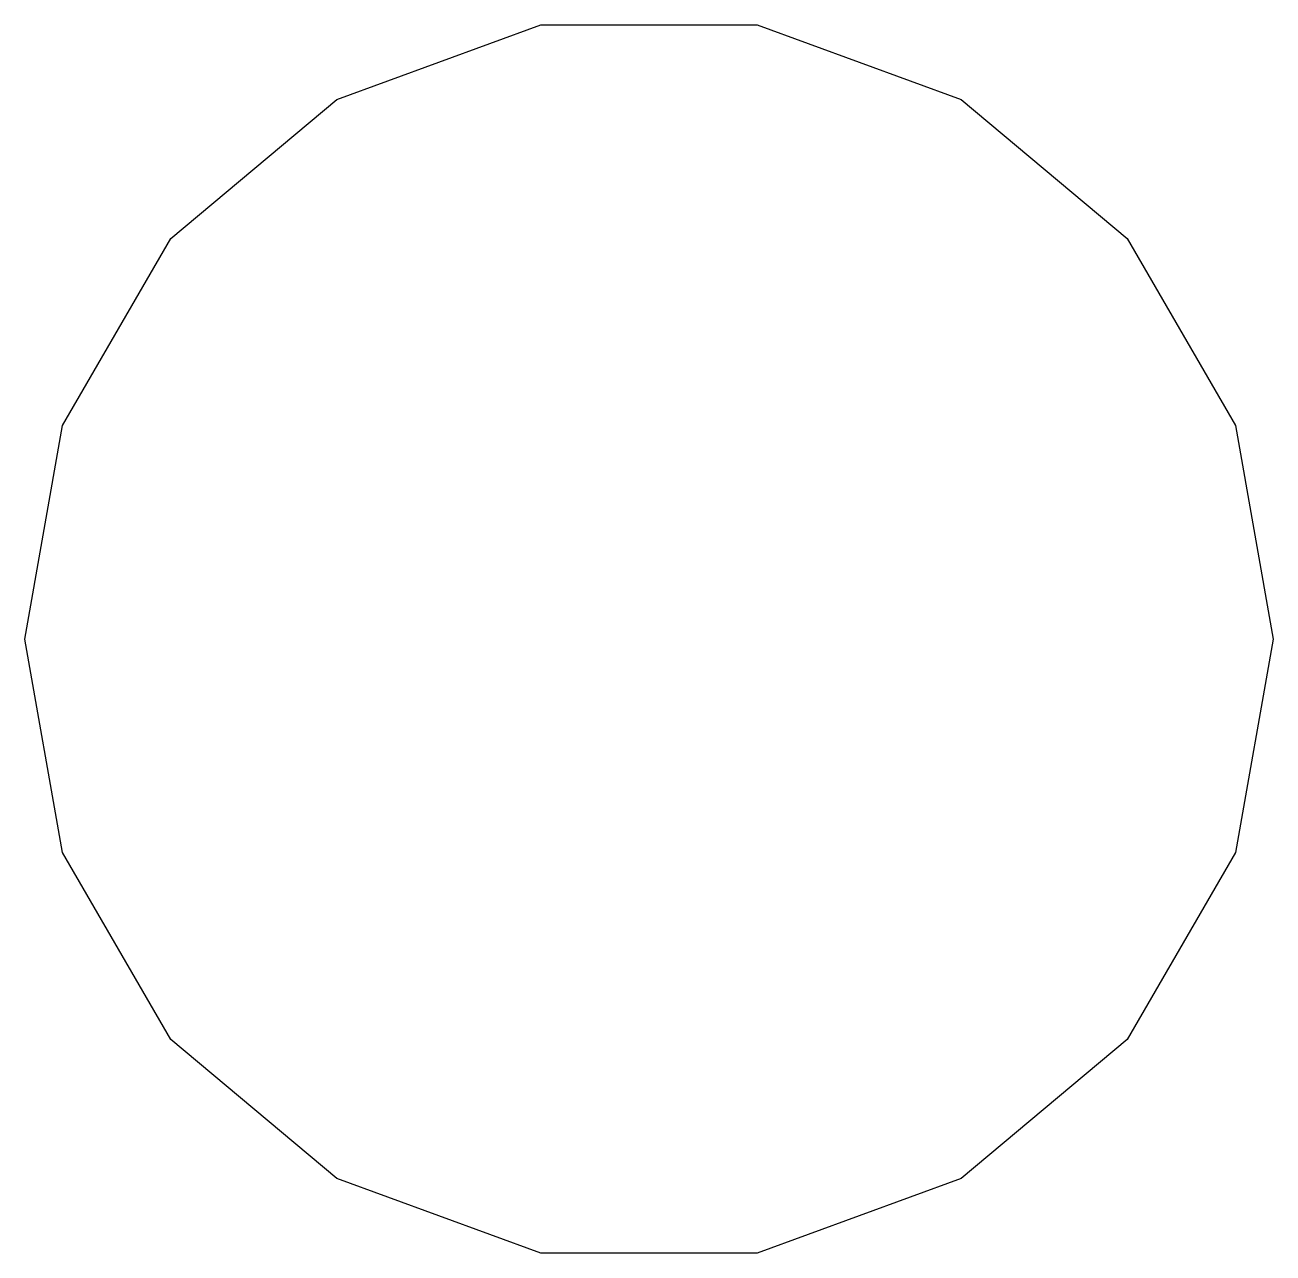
# Model space of a CAD drawing. Header units: millimetres. Extents: x 92.19 to 92.81, y -135.305 to -134.695.
import ezdxf

# ---------------------------------------------------------------- set-up
doc = ezdxf.new("R2010")
doc.units = ezdxf.units.MM
doc.layers.add('Shape', color=7, linetype='CONTINUOUS')

msp = doc.modelspace()

# ---------------------------------------------------------------- linework, layer by layer
at = {"layer": 'Shape'}
for p, q in [((92.345, -134.732), (92.4462, -134.695)), ((92.4462, -134.695), (92.5538, -134.695)), ((92.5538, -134.695), (92.655, -134.732)), ((92.2625, -134.801), (92.345, -134.732)), ((92.655, -134.732), (92.7375, -134.801)), ((92.2087, -134.894), (92.2625, -134.801)), ((92.7375, -134.801), (92.7913, -134.894)), ((92.19, -135), (92.2087, -134.894)), ((92.7913, -134.894), (92.81, -135)), ((92.2087, -135.106), (92.19, -135)), ((92.81, -135), (92.7913, -135.106)), ((92.2625, -135.199), (92.2087, -135.106)), ((92.7913, -135.106), (92.7375, -135.199)), ((92.345, -135.268), (92.2625, -135.199)), ((92.7375, -135.199), (92.655, -135.268)), ((92.4462, -135.305), (92.345, -135.268)), ((92.655, -135.268), (92.5538, -135.305)), ((92.5538, -135.305), (92.4462, -135.305))]:
    msp.add_line(p, q, dxfattribs=at)

doc.saveas('drawing.dxf')
